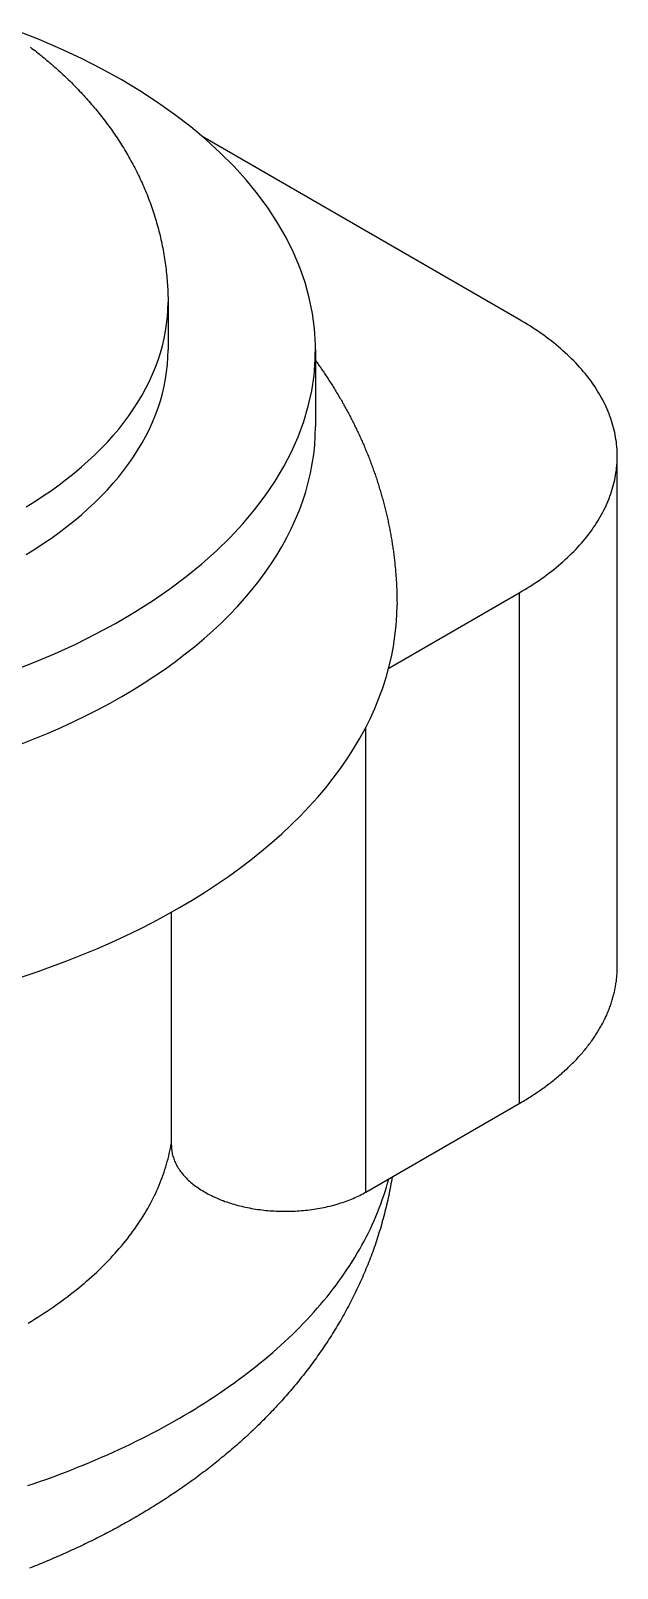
# Model space of a CAD drawing. Extents: x 3.27 to 9.48, y 3.29 to 7.63.
# Drawn here: x 9.3798 to 9.4832, y 6.4669 to 6.7379 of the extents above; entities that cross this region are included whole.
import ezdxf

# ---------------------------------------------------------------- set-up
doc = ezdxf.new("R2010")
doc.units = 0
doc.layers.add('VISIBLE_EDGES_ANSI_', color=7, linetype='CONTINUOUS')
doc.layers.add('VISIBLE_TANGENT_EDGES_ANSI', color=7, linetype='CONTINUOUS')

msp = doc.modelspace()

# ---------------------------------------------------------------- linework, layer by layer
at = {"layer": 'VISIBLE_EDGES_ANSI_'}
for p, q in [((9.46585, 6.68702), (9.41011, 6.7192)), ((9.40398, 6.69004), (9.40398, 6.68163)), ((9.42997, 6.68163), (9.42997, 6.66813)), ((9.48315, 6.5729), (9.48315, 6.66291)), ((9.44288, 6.62554), (9.46585, 6.6388)), ((9.40458, 6.5414), (9.40458, 6.58254)), ((9.43885, 6.53321), (9.46585, 6.54879))]:
    msp.add_line(p, q, dxfattribs=at)
for points in [[(9.37623, 6.62496, 0), (9.38017, 6.62648, 0), (9.384, 6.62809, 0), (9.38771, 6.62979, 0), (9.39129, 6.63157, 0), (9.39475, 6.63344, 0), (9.39808, 6.63539, 0), (9.40126, 6.63741, 0), (9.4043, 6.63951, 0), (9.40719, 6.64168, 0), (9.40993, 6.64391, 0), (9.4125, 6.64621, 0), (9.41492, 6.64856, 0), (9.41716, 6.65097, 0), (9.41923, 6.65343, 0), (9.42113, 6.65594, 0), (9.42285, 6.65848, 0), (9.42439, 6.66107, 0), (9.42575, 6.66369, 0), (9.42692, 6.66634, 0), (9.4279, 6.66902, 0), (9.42869, 6.67171, 0), (9.4293, 6.67443, 0), (9.42971, 6.67715, 0), (9.42993, 6.67988, 0), (9.42995, 6.68262, 0), (9.42979, 6.68535, 0), (9.42943, 6.68808, 0), (9.42888, 6.69079, 0), (9.42814, 6.69349, 0), (9.42721, 6.69618, 0), (9.42609, 6.69883, 0), (9.42479, 6.70146, 0), (9.4233, 6.70406, 0), (9.42163, 6.70662, 0), (9.41978, 6.70914, 0), (9.41776, 6.71161, 0), (9.41556, 6.71403, 0), (9.4132, 6.7164, 0), (9.41067, 6.71872, 0), (9.40798, 6.72097, 0), (9.40513, 6.72315, 0), (9.40213, 6.72527, 0), (9.39899, 6.72731, 0), (9.3957, 6.72928, 0), (9.39228, 6.73118, 0), (9.38873, 6.73298, 0), (9.38505, 6.73471, 0), (9.38125, 6.73635, 0), (9.37735, 6.73789, 0)], [(9.37973, 6.735, 0), (9.38, 6.73479, 0), (9.38027, 6.73459, 0), (9.38054, 6.73438, 0), (9.3808, 6.73417, 0), (9.38107, 6.73396, 0), (9.38133, 6.73375, 0), (9.3816, 6.73353, 0), (9.38186, 6.73332, 0), (9.38213, 6.7331, 0), (9.38239, 6.73289, 0), (9.38265, 6.73267, 0), (9.38291, 6.73245, 0), (9.38317, 6.73223, 0), (9.38343, 6.732, 0), (9.38369, 6.73178, 0), (9.38394, 6.73155, 0), (9.3842, 6.73133, 0), (9.38445, 6.7311, 0), (9.38471, 6.73087, 0), (9.38496, 6.73064, 0), (9.38521, 6.73041, 0), (9.38547, 6.73017, 0), (9.38572, 6.72994, 0), (9.38597, 6.7297, 0), (9.38621, 6.72947, 0), (9.38646, 6.72923, 0), (9.38671, 6.72898, 0), (9.38695, 6.72874, 0), (9.3872, 6.7285, 0), (9.38744, 6.72825, 0), (9.38769, 6.72801, 0), (9.38793, 6.72776, 0), (9.38817, 6.72751, 0), (9.38841, 6.72726, 0), (9.38865, 6.727, 0), (9.38888, 6.72675, 0), (9.38912, 6.72649, 0), (9.38935, 6.72623, 0), (9.38959, 6.72597, 0), (9.38982, 6.72571, 0), (9.39005, 6.72545, 0), (9.39028, 6.72519, 0), (9.39051, 6.72492, 0), (9.39074, 6.72466, 0), (9.39097, 6.72439, 0), (9.39119, 6.72412, 0), (9.39142, 6.72385, 0), (9.39164, 6.72357, 0), (9.39186, 6.7233, 0), (9.39208, 6.72302, 0), (9.3923, 6.72274, 0), (9.39252, 6.72246, 0), (9.39273, 6.72218, 0), (9.39295, 6.7219, 0), (9.39316, 6.72162, 0), (9.39337, 6.72133, 0), (9.39358, 6.72105, 0), (9.39379, 6.72076, 0), (9.394, 6.72047, 0), (9.3942, 6.72018, 0), (9.3944, 6.71988, 0), (9.39461, 6.71959, 0), (9.39481, 6.71929, 0), (9.39501, 6.71899, 0), (9.3952, 6.7187, 0), (9.3954, 6.7184, 0), (9.39559, 6.71809, 0), (9.39579, 6.71779, 0), (9.39598, 6.71748, 0), (9.39617, 6.71718, 0), (9.39635, 6.71687, 0), (9.39654, 6.71656, 0), (9.39672, 6.71625, 0), (9.3969, 6.71594, 0), (9.39708, 6.71562, 0), (9.39726, 6.7153, 0), (9.39744, 6.71499, 0), (9.39761, 6.71467, 0), (9.39779, 6.71435, 0), (9.39796, 6.71403, 0), (9.39812, 6.7137, 0), (9.39829, 6.71338, 0), (9.39846, 6.71305, 0), (9.39862, 6.71272, 0), (9.39878, 6.71239, 0), (9.39894, 6.71206, 0), (9.3991, 6.71173, 0), (9.39925, 6.71139, 0), (9.3994, 6.71106, 0), (9.39955, 6.71072, 0), (9.3997, 6.71038, 0), (9.39985, 6.71004, 0), (9.39999, 6.7097, 0), (9.40014, 6.70936, 0), (9.40028, 6.70901, 0), (9.40041, 6.70867, 0), (9.40055, 6.70832, 0), (9.40068, 6.70797, 0), (9.40081, 6.70762, 0), (9.40094, 6.70727, 0), (9.40107, 6.70691, 0), (9.40119, 6.70656, 0), (9.40131, 6.7062, 0), (9.40143, 6.70584, 0), (9.40155, 6.70548, 0), (9.40166, 6.70512, 0), (9.40177, 6.70476, 0), (9.40188, 6.7044, 0), (9.40198, 6.70404, 0), (9.40209, 6.70367, 0), (9.40219, 6.70331, 0), (9.40229, 6.70294, 0), (9.40238, 6.70257, 0), (9.40247, 6.7022, 0), (9.40257, 6.70183, 0), (9.40265, 6.70146, 0), (9.40274, 6.70109, 0), (9.40282, 6.70072, 0), (9.4029, 6.70035, 0), (9.40298, 6.69997, 0), (9.40305, 6.6996, 0), (9.40312, 6.69922, 0), (9.40319, 6.69885, 0), (9.40326, 6.69847, 0), (9.40332, 6.69809, 0), (9.40338, 6.69771, 0), (9.40344, 6.69733, 0), (9.40349, 6.69695, 0), (9.40355, 6.69657, 0), (9.4036, 6.69619, 0), (9.40364, 6.69581, 0), (9.40368, 6.69543, 0), (9.40373, 6.69505, 0), (9.40376, 6.69466, 0), (9.4038, 6.69428, 0), (9.40383, 6.6939, 0), (9.40386, 6.69351, 0), (9.40388, 6.69313, 0), (9.40391, 6.69274, 0), (9.40393, 6.69236, 0), (9.40394, 6.69197, 0), (9.40396, 6.69159, 0), (9.40397, 6.6912, 0), (9.40398, 6.69082, 0), (9.40398, 6.69043, 0), (9.40398, 6.69004, 0)], [(9.46585, 6.6388, 0), (9.46636, 6.6391, 0), (9.46686, 6.6394, 0), (9.46736, 6.6397, 0), (9.46785, 6.64001, 0), (9.46833, 6.64032, 0), (9.46881, 6.64064, 0), (9.46928, 6.64096, 0), (9.46974, 6.64128, 0), (9.4702, 6.6416, 0), (9.47065, 6.64193, 0), (9.47109, 6.64226, 0), (9.47152, 6.6426, 0), (9.47195, 6.64293, 0), (9.47237, 6.64328, 0), (9.47279, 6.64362, 0), (9.47319, 6.64397, 0), (9.47359, 6.64431, 0), (9.47398, 6.64467, 0), (9.47437, 6.64502, 0), (9.47474, 6.64538, 0), (9.47511, 6.64574, 0), (9.47547, 6.6461, 0), (9.47583, 6.64647, 0), (9.47617, 6.64684, 0), (9.47651, 6.64721, 0), (9.47684, 6.64758, 0), (9.47716, 6.64795, 0), (9.47748, 6.64833, 0), (9.47778, 6.64871, 0), (9.47808, 6.64909, 0), (9.47837, 6.64947, 0), (9.47865, 6.64986, 0), (9.47892, 6.65025, 0), (9.47919, 6.65064, 0), (9.47944, 6.65103, 0), (9.47969, 6.65142, 0), (9.47993, 6.65182, 0), (9.48016, 6.65221, 0), (9.48039, 6.65261, 0), (9.4806, 6.65301, 0), (9.48081, 6.65341, 0), (9.48101, 6.65381, 0), (9.48119, 6.65422, 0), (9.48138, 6.65462, 0), (9.48155, 6.65503, 0), (9.48171, 6.65544, 0), (9.48186, 6.65585, 0), (9.48201, 6.65626, 0), (9.48215, 6.65667, 0), (9.48228, 6.65708, 0), (9.4824, 6.65749, 0), (9.48251, 6.65791, 0), (9.48261, 6.65832, 0), (9.4827, 6.65873, 0), (9.48279, 6.65915, 0), (9.48286, 6.65957, 0), (9.48293, 6.65998, 0), (9.48299, 6.6604, 0), (9.48303, 6.66082, 0), (9.48307, 6.66124, 0), (9.48311, 6.66165, 0), (9.48313, 6.66207, 0), (9.48314, 6.66249, 0), (9.48315, 6.66291, 0), (9.48314, 6.66333, 0), (9.48313, 6.66374, 0), (9.48311, 6.66416, 0), (9.48307, 6.66458, 0), (9.48303, 6.665, 0), (9.48299, 6.66542, 0), (9.48293, 6.66583, 0), (9.48286, 6.66625, 0), (9.48279, 6.66667, 0), (9.4827, 6.66708, 0), (9.48261, 6.6675, 0), (9.48251, 6.66791, 0), (9.4824, 6.66832, 0), (9.48228, 6.66874, 0), (9.48215, 6.66915, 0), (9.48201, 6.66956, 0), (9.48186, 6.66997, 0), (9.48171, 6.67038, 0), (9.48155, 6.67079, 0), (9.48138, 6.67119, 0), (9.48119, 6.6716, 0), (9.48101, 6.672, 0), (9.48081, 6.6724, 0), (9.4806, 6.67281, 0), (9.48039, 6.67321, 0), (9.48016, 6.6736, 0), (9.47993, 6.674, 0), (9.47969, 6.67439, 0), (9.47944, 6.67479, 0), (9.47919, 6.67518, 0), (9.47892, 6.67557, 0), (9.47865, 6.67596, 0), (9.47837, 6.67634, 0), (9.47808, 6.67672, 0), (9.47778, 6.67711, 0), (9.47748, 6.67749, 0), (9.47716, 6.67786, 0), (9.47684, 6.67824, 0), (9.47651, 6.67861, 0), (9.47617, 6.67898, 0), (9.47583, 6.67935, 0), (9.47547, 6.67971, 0), (9.47511, 6.68008, 0), (9.47474, 6.68044, 0), (9.47437, 6.68079, 0), (9.47398, 6.68115, 0), (9.47359, 6.6815, 0), (9.47319, 6.68185, 0), (9.47279, 6.6822, 0), (9.47237, 6.68254, 0), (9.47195, 6.68288, 0), (9.47152, 6.68322, 0), (9.47109, 6.68355, 0), (9.47065, 6.68388, 0), (9.4702, 6.68421, 0), (9.46974, 6.68454, 0), (9.46928, 6.68486, 0), (9.46881, 6.68518, 0), (9.46833, 6.68549, 0), (9.46785, 6.68581, 0), (9.46736, 6.68611, 0), (9.46686, 6.68642, 0), (9.46636, 6.68672, 0), (9.46585, 6.68702, 0)], [(9.37901, 6.64558, 0), (9.38052, 6.64652, 0), (9.382, 6.64749, 0), (9.38343, 6.64847, 0), (9.38482, 6.64947, 0), (9.38616, 6.65049, 0), (9.38746, 6.65153, 0), (9.38872, 6.65259, 0), (9.38993, 6.65366, 0), (9.3911, 6.65476, 0), (9.39222, 6.65586, 0), (9.39329, 6.65699, 0), (9.39431, 6.65813, 0), (9.39529, 6.65928, 0), (9.39621, 6.66045, 0), (9.39709, 6.66163, 0), (9.39791, 6.66282, 0), (9.39869, 6.66402, 0), (9.39941, 6.66523, 0), (9.40008, 6.66646, 0), (9.4007, 6.66769, 0), (9.40127, 6.66893, 0), (9.40178, 6.67018, 0), (9.40224, 6.67143, 0), (9.40265, 6.67269, 0), (9.403, 6.67396, 0), (9.4033, 6.67523, 0), (9.40355, 6.67651, 0), (9.40374, 6.67779, 0), (9.40387, 6.67907, 0), (9.40395, 6.68035, 0), (9.40398, 6.68163, 0)], [(9.42997, 6.67979, 0), (9.4301, 6.6796, 0), (9.43024, 6.67941, 0), (9.43037, 6.67922, 0), (9.4305, 6.67903, 0), (9.43064, 6.67884, 0), (9.43077, 6.67865, 0), (9.4309, 6.67846, 0), (9.43104, 6.67827, 0), (9.43117, 6.67808, 0), (9.4313, 6.67789, 0), (9.43143, 6.67769, 0), (9.43156, 6.6775, 0), (9.43169, 6.67731, 0), (9.43182, 6.67711, 0), (9.43195, 6.67692, 0), (9.43207, 6.67672, 0), (9.4322, 6.67653, 0), (9.43233, 6.67633, 0), (9.43246, 6.67614, 0), (9.43258, 6.67594, 0), (9.43271, 6.67574, 0), (9.43283, 6.67554, 0), (9.43296, 6.67535, 0), (9.43308, 6.67515, 0), (9.43321, 6.67495, 0), (9.43333, 6.67475, 0), (9.43345, 6.67455, 0), (9.43357, 6.67435, 0), (9.43369, 6.67415, 0), (9.43381, 6.67395, 0), (9.43394, 6.67374, 0), (9.43405, 6.67354, 0), (9.43417, 6.67334, 0), (9.43429, 6.67314, 0), (9.43441, 6.67293, 0), (9.43453, 6.67273, 0), (9.43465, 6.67252, 0), (9.43476, 6.67232, 0), (9.43488, 6.67211, 0), (9.43499, 6.67191, 0), (9.43511, 6.6717, 0), (9.43522, 6.6715, 0), (9.43534, 6.67129, 0), (9.43545, 6.67108, 0), (9.43556, 6.67087, 0), (9.43567, 6.67066, 0), (9.43578, 6.67046, 0), (9.4359, 6.67025, 0), (9.43601, 6.67004, 0), (9.43612, 6.66983, 0), (9.43622, 6.66962, 0), (9.43633, 6.66941, 0), (9.43644, 6.66919, 0), (9.43655, 6.66898, 0), (9.43665, 6.66877, 0), (9.43676, 6.66856, 0), (9.43687, 6.66834, 0), (9.43697, 6.66813, 0), (9.43707, 6.66792, 0), (9.43718, 6.6677, 0), (9.43728, 6.66749, 0), (9.43738, 6.66727, 0), (9.43748, 6.66706, 0), (9.43759, 6.66684, 0), (9.43769, 6.66662, 0), (9.43779, 6.66641, 0), (9.43788, 6.66619, 0), (9.43798, 6.66597, 0), (9.43808, 6.66575, 0), (9.43818, 6.66554, 0), (9.43827, 6.66532, 0), (9.43837, 6.6651, 0), (9.43847, 6.66488, 0), (9.43856, 6.66466, 0), (9.43865, 6.66444, 0), (9.43875, 6.66421, 0), (9.43884, 6.66399, 0), (9.43893, 6.66377, 0), (9.43902, 6.66355, 0), (9.43911, 6.66333, 0), (9.4392, 6.6631, 0), (9.43929, 6.66288, 0), (9.43938, 6.66266, 0), (9.43947, 6.66243, 0), (9.43955, 6.66221, 0), (9.43964, 6.66198, 0), (9.43973, 6.66176, 0), (9.43981, 6.66153, 0), (9.4399, 6.6613, 0), (9.43998, 6.66108, 0), (9.44006, 6.66085, 0), (9.44014, 6.66062, 0), (9.44022, 6.66039, 0), (9.44031, 6.66017, 0), (9.44039, 6.65994, 0), (9.44046, 6.65971, 0), (9.44054, 6.65948, 0), (9.44062, 6.65925, 0), (9.4407, 6.65902, 0), (9.44077, 6.65879, 0), (9.44085, 6.65856, 0), (9.44092, 6.65833, 0), (9.441, 6.65809, 0), (9.44107, 6.65786, 0), (9.44114, 6.65763, 0), (9.44121, 6.6574, 0), (9.44128, 6.65717, 0), (9.44135, 6.65693, 0), (9.44142, 6.6567, 0), (9.44149, 6.65646, 0), (9.44156, 6.65623, 0), (9.44163, 6.656, 0), (9.44169, 6.65576, 0), (9.44176, 6.65553, 0), (9.44182, 6.65529, 0), (9.44189, 6.65505, 0), (9.44195, 6.65482, 0), (9.44201, 6.65458, 0), (9.44207, 6.65435, 0), (9.44213, 6.65411, 0), (9.44219, 6.65387, 0), (9.44225, 6.65363, 0), (9.44231, 6.6534, 0), (9.44237, 6.65316, 0), (9.44243, 6.65292, 0), (9.44248, 6.65268, 0), (9.44254, 6.65244, 0), (9.44259, 6.6522, 0), (9.44265, 6.65196, 0), (9.4427, 6.65173, 0), (9.44275, 6.65149, 0), (9.4428, 6.65125, 0), (9.44285, 6.65101, 0), (9.4429, 6.65076, 0), (9.44295, 6.65052, 0), (9.443, 6.65028, 0), (9.44305, 6.65004, 0), (9.44309, 6.6498, 0), (9.44314, 6.64956, 0), (9.44318, 6.64932, 0), (9.44323, 6.64908, 0), (9.44327, 6.64883, 0), (9.44331, 6.64859, 0), (9.44335, 6.64835, 0), (9.4434, 6.6481, 0), (9.44343, 6.64786, 0), (9.44347, 6.64762, 0), (9.44351, 6.64738, 0), (9.44355, 6.64713, 0), (9.44359, 6.64689, 0), (9.44362, 6.64664, 0), (9.44366, 6.6464, 0), (9.44369, 6.64616, 0), (9.44372, 6.64591, 0), (9.44376, 6.64567, 0), (9.44379, 6.64542, 0), (9.44382, 6.64518, 0), (9.44385, 6.64493, 0), (9.44388, 6.64469, 0), (9.4439, 6.64444, 0), (9.44393, 6.6442, 0), (9.44396, 6.64395, 0), (9.44398, 6.64371, 0), (9.44401, 6.64346, 0), (9.44403, 6.64321, 0), (9.44405, 6.64297, 0), (9.44408, 6.64272, 0), (9.4441, 6.64248, 0), (9.44412, 6.64223, 0), (9.44414, 6.64198, 0), (9.44415, 6.64174, 0), (9.44417, 6.64149, 0), (9.44419, 6.64124, 0), (9.4442, 6.641, 0), (9.44422, 6.64075, 0), (9.44423, 6.6405, 0), (9.44425, 6.64025, 0), (9.44426, 6.64001, 0), (9.44427, 6.63976, 0), (9.44428, 6.63951, 0), (9.44429, 6.63927, 0), (9.4443, 6.63902, 0), (9.44431, 6.63877, 0), (9.44431, 6.63852, 0), (9.44432, 6.63828, 0), (9.44432, 6.63803, 0), (9.44433, 6.63778, 0), (9.44433, 6.63753, 0), (9.44433, 6.63729, 0), (9.44434, 6.63704, 0), (9.44434, 6.63679, 0)], [(9.37817, 6.61219, 0), (9.38053, 6.61312, 0), (9.38285, 6.61409, 0), (9.38513, 6.61509, 0), (9.38736, 6.61612, 0), (9.38955, 6.61719, 0), (9.39169, 6.61828, 0), (9.39379, 6.6194, 0), (9.39583, 6.62056, 0), (9.39783, 6.62174, 0), (9.39978, 6.62295, 0), (9.40167, 6.62419, 0), (9.40351, 6.62545, 0), (9.4053, 6.62674, 0), (9.40703, 6.62805, 0), (9.40871, 6.62939, 0), (9.41033, 6.63075, 0), (9.41189, 6.63214, 0), (9.41339, 6.63354, 0), (9.41483, 6.63497, 0), (9.41621, 6.63642, 0), (9.41752, 6.63788, 0), (9.41878, 6.63937, 0), (9.41997, 6.64087, 0), (9.4211, 6.64238, 0), (9.42216, 6.64392, 0), (9.42315, 6.64547, 0), (9.42408, 6.64703, 0), (9.42495, 6.6486, 0), (9.42574, 6.65019, 0), (9.42647, 6.65178, 0), (9.42713, 6.65339, 0), (9.42773, 6.65501, 0), (9.42825, 6.65663, 0), (9.4287, 6.65826, 0), (9.42909, 6.6599, 0), (9.4294, 6.66154, 0), (9.42965, 6.66318, 0), (9.42983, 6.66483, 0), (9.42993, 6.66648, 0), (9.42997, 6.66813, 0)], [(9.37795, 6.57103, 0), (9.38073, 6.57196, 0), (9.38346, 6.57294, 0), (9.38616, 6.57395, 0), (9.38881, 6.575, 0), (9.39141, 6.57608, 0), (9.39397, 6.57721, 0), (9.39648, 6.57837, 0), (9.39893, 6.57956, 0), (9.40134, 6.58079, 0), (9.4037, 6.58205, 0), (9.40599, 6.58335, 0), (9.40824, 6.58468, 0), (9.41043, 6.58603, 0), (9.41255, 6.58742, 0), (9.41462, 6.58884, 0), (9.41663, 6.59029, 0), (9.41857, 6.59177, 0), (9.42046, 6.59327, 0), (9.42227, 6.5948, 0), (9.42403, 6.59636, 0), (9.42571, 6.59793, 0), (9.42733, 6.59954, 0), (9.42888, 6.60116, 0), (9.43036, 6.60281, 0), (9.43177, 6.60448, 0), (9.43311, 6.60616, 0), (9.43437, 6.60787, 0), (9.43556, 6.60959, 0), (9.43668, 6.61133, 0), (9.43773, 6.61308, 0), (9.4387, 6.61485, 0), (9.43959, 6.61663, 0), (9.44041, 6.61843, 0), (9.44116, 6.62023, 0), (9.44182, 6.62205, 0), (9.44241, 6.62387, 0), (9.44292, 6.6257, 0), (9.44335, 6.62754, 0), (9.44371, 6.62938, 0), (9.44398, 6.63123, 0), (9.44418, 6.63308, 0), (9.4443, 6.63493, 0), (9.44434, 6.63679, 0)], [(9.46585, 6.54879, 0), (9.4661, 6.54894, 0), (9.46636, 6.54909, 0), (9.46661, 6.54924, 0), (9.46686, 6.54939, 0), (9.46711, 6.54954, 0), (9.46736, 6.5497, 0), (9.4676, 6.54985, 0), (9.46785, 6.55, 0), (9.46809, 6.55016, 0), (9.46833, 6.55032, 0), (9.46857, 6.55047, 0), (9.46881, 6.55063, 0), (9.46904, 6.55079, 0), (9.46928, 6.55095, 0), (9.46951, 6.55111, 0), (9.46974, 6.55127, 0), (9.46997, 6.55143, 0), (9.4702, 6.5516, 0), (9.47042, 6.55176, 0), (9.47065, 6.55192, 0), (9.47087, 6.55209, 0), (9.47109, 6.55226, 0), (9.47131, 6.55242, 0), (9.47152, 6.55259, 0), (9.47174, 6.55276, 0), (9.47195, 6.55293, 0), (9.47216, 6.5531, 0), (9.47237, 6.55327, 0), (9.47258, 6.55344, 0), (9.47279, 6.55361, 0), (9.47299, 6.55378, 0), (9.47319, 6.55396, 0), (9.47339, 6.55413, 0), (9.47359, 6.55431, 0), (9.47379, 6.55448, 0), (9.47398, 6.55466, 0), (9.47418, 6.55484, 0), (9.47437, 6.55501, 0), (9.47456, 6.55519, 0), (9.47474, 6.55537, 0), (9.47493, 6.55555, 0), (9.47511, 6.55573, 0), (9.47529, 6.55591, 0), (9.47547, 6.55609, 0), (9.47565, 6.55628, 0), (9.47583, 6.55646, 0), (9.476, 6.55664, 0), (9.47617, 6.55683, 0), (9.47634, 6.55701, 0), (9.47651, 6.5572, 0), (9.47668, 6.55738, 0), (9.47684, 6.55757, 0), (9.477, 6.55776, 0), (9.47716, 6.55795, 0), (9.47732, 6.55813, 0), (9.47748, 6.55832, 0), (9.47763, 6.55851, 0), (9.47778, 6.5587, 0), (9.47793, 6.55889, 0), (9.47808, 6.55908, 0), (9.47822, 6.55928, 0), (9.47837, 6.55947, 0), (9.47851, 6.55966, 0), (9.47865, 6.55985, 0), (9.47879, 6.56005, 0), (9.47892, 6.56024, 0), (9.47906, 6.56043, 0), (9.47919, 6.56063, 0), (9.47932, 6.56083, 0), (9.47944, 6.56102, 0), (9.47957, 6.56122, 0), (9.47969, 6.56141, 0), (9.47981, 6.56161, 0), (9.47993, 6.56181, 0), (9.48005, 6.56201, 0), (9.48016, 6.56221, 0), (9.48028, 6.5624, 0), (9.48039, 6.5626, 0), (9.4805, 6.5628, 0), (9.4806, 6.563, 0), (9.48071, 6.5632, 0), (9.48081, 6.5634, 0), (9.48091, 6.56361, 0), (9.48101, 6.56381, 0), (9.4811, 6.56401, 0), (9.48119, 6.56421, 0), (9.48129, 6.56441, 0), (9.48138, 6.56462, 0), (9.48146, 6.56482, 0), (9.48155, 6.56502, 0), (9.48163, 6.56523, 0), (9.48171, 6.56543, 0), (9.48179, 6.56563, 0), (9.48186, 6.56584, 0), (9.48194, 6.56604, 0), (9.48201, 6.56625, 0), (9.48208, 6.56645, 0), (9.48215, 6.56666, 0), (9.48221, 6.56687, 0), (9.48228, 6.56707, 0), (9.48234, 6.56728, 0), (9.4824, 6.56748, 0), (9.48245, 6.56769, 0), (9.48251, 6.5679, 0), (9.48256, 6.5681, 0), (9.48261, 6.56831, 0), (9.48266, 6.56852, 0), (9.4827, 6.56873, 0), (9.48274, 6.56893, 0), (9.48279, 6.56914, 0), (9.48282, 6.56935, 0), (9.48286, 6.56956, 0), (9.4829, 6.56977, 0), (9.48293, 6.56998, 0), (9.48296, 6.57018, 0), (9.48299, 6.57039, 0), (9.48301, 6.5706, 0), (9.48303, 6.57081, 0), (9.48306, 6.57102, 0), (9.48307, 6.57123, 0), (9.48309, 6.57144, 0), (9.48311, 6.57165, 0), (9.48312, 6.57185, 0), (9.48313, 6.57206, 0), (9.48314, 6.57227, 0), (9.48314, 6.57248, 0), (9.48314, 6.57269, 0), (9.48315, 6.5729, 0)], [(9.37933, 6.51011, 0), (9.3799, 6.51045, 0), (9.38047, 6.5108, 0), (9.38102, 6.51115, 0), (9.38158, 6.5115, 0), (9.38212, 6.51185, 0), (9.38266, 6.51221, 0), (9.3832, 6.51257, 0), (9.38373, 6.51294, 0), (9.38426, 6.5133, 0), (9.38477, 6.51367, 0), (9.38529, 6.51404, 0), (9.38579, 6.51442, 0), (9.3863, 6.5148, 0), (9.38679, 6.51518, 0), (9.38728, 6.51556, 0), (9.38776, 6.51594, 0), (9.38824, 6.51633, 0), (9.38871, 6.51672, 0), (9.38918, 6.51711, 0), (9.38964, 6.51751, 0), (9.39009, 6.5179, 0), (9.39054, 6.5183, 0), (9.39098, 6.5187, 0), (9.39141, 6.51911, 0), (9.39184, 6.51951, 0), (9.39226, 6.51992, 0), (9.39268, 6.52033, 0), (9.39309, 6.52075, 0), (9.39349, 6.52116, 0), (9.39389, 6.52158, 0), (9.39428, 6.522, 0), (9.39466, 6.52242, 0), (9.39503, 6.52284, 0), (9.3954, 6.52327, 0), (9.39577, 6.52369, 0), (9.39612, 6.52412, 0), (9.39647, 6.52455, 0), (9.39682, 6.52498, 0), (9.39715, 6.52542, 0), (9.39748, 6.52585, 0), (9.3978, 6.52629, 0), (9.39812, 6.52673, 0), (9.39843, 6.52717, 0), (9.39873, 6.52761, 0), (9.39903, 6.52806, 0), (9.39932, 6.5285, 0), (9.3996, 6.52895, 0), (9.39987, 6.5294, 0), (9.40014, 6.52985, 0), (9.4004, 6.5303, 0), (9.40065, 6.53075, 0), (9.4009, 6.5312, 0), (9.40114, 6.53166, 0), (9.40137, 6.53212, 0), (9.4016, 6.53257, 0), (9.40181, 6.53303, 0), (9.40202, 6.53349, 0), (9.40223, 6.53395, 0), (9.40242, 6.53441, 0), (9.40261, 6.53488, 0), (9.40279, 6.53534, 0), (9.40297, 6.5358, 0), (9.40314, 6.53627, 0), (9.4033, 6.53674, 0), (9.40345, 6.5372, 0), (9.4036, 6.53767, 0), (9.40373, 6.53814, 0), (9.40386, 6.53861, 0), (9.40399, 6.53908, 0), (9.4041, 6.53955, 0), (9.40421, 6.54002, 0), (9.40432, 6.54049, 0), (9.40441, 6.54097, 0), (9.4045, 6.54144, 0), (9.40458, 6.54191, 0)], [(9.40458, 6.5414, 0), (9.40458, 6.54119, 0), (9.40459, 6.54098, 0), (9.40461, 6.54076, 0), (9.40463, 6.54055, 0), (9.40466, 6.54034, 0), (9.4047, 6.54012, 0), (9.40474, 6.53991, 0), (9.40479, 6.5397, 0), (9.40485, 6.53949, 0), (9.40492, 6.53928, 0), (9.40499, 6.53907, 0), (9.40506, 6.53886, 0), (9.40515, 6.53866, 0), (9.40524, 6.53845, 0), (9.40534, 6.53824, 0), (9.40544, 6.53804, 0), (9.40555, 6.53783, 0), (9.40567, 6.53763, 0), (9.40579, 6.53743, 0), (9.40592, 6.53723, 0), (9.40606, 6.53703, 0), (9.4062, 6.53684, 0), (9.40635, 6.53664, 0), (9.4065, 6.53645, 0), (9.40667, 6.53625, 0), (9.40683, 6.53606, 0), (9.40701, 6.53588, 0), (9.40718, 6.53569, 0), (9.40737, 6.5355, 0), (9.40756, 6.53532, 0), (9.40776, 6.53514, 0), (9.40796, 6.53496, 0), (9.40817, 6.53479, 0), (9.40838, 6.53461, 0), (9.4086, 6.53444, 0), (9.40883, 6.53427, 0), (9.40906, 6.5341, 0), (9.40929, 6.53394, 0), (9.40953, 6.53378, 0), (9.40978, 6.53362, 0), (9.41003, 6.53346, 0), (9.41028, 6.53331, 0), (9.41054, 6.53316, 0), (9.41081, 6.53301, 0), (9.41108, 6.53286, 0), (9.41135, 6.53272, 0), (9.41163, 6.53258, 0), (9.41192, 6.53244, 0), (9.41221, 6.53231, 0), (9.4125, 6.53218, 0), (9.41279, 6.53205, 0), (9.41309, 6.53192, 0), (9.4134, 6.5318, 0), (9.41371, 6.53169, 0), (9.41402, 6.53157, 0), (9.41433, 6.53146, 0), (9.41465, 6.53135, 0), (9.41497, 6.53125, 0), (9.4153, 6.53115, 0), (9.41563, 6.53105, 0), (9.41596, 6.53095, 0), (9.41629, 6.53086, 0), (9.41663, 6.53078, 0), (9.41697, 6.53069, 0), (9.41731, 6.53061, 0), (9.41766, 6.53054, 0), (9.41801, 6.53046, 0), (9.41836, 6.5304, 0), (9.41871, 6.53033, 0), (9.41906, 6.53027, 0), (9.41942, 6.53021, 0), (9.41978, 6.53016, 0), (9.42014, 6.53011, 0), (9.4205, 6.53006, 0), (9.42086, 6.53002, 0), (9.42122, 6.52998, 0), (9.42159, 6.52995, 0), (9.42195, 6.52992, 0), (9.42232, 6.52989, 0), (9.42269, 6.52987, 0), (9.42306, 6.52985, 0), (9.42342, 6.52983, 0), (9.42379, 6.52982, 0), (9.42416, 6.52981, 0), (9.42453, 6.52981, 0), (9.4249, 6.52981, 0), (9.42527, 6.52982, 0), (9.42564, 6.52982, 0), (9.42601, 6.52984, 0), (9.42638, 6.52985, 0), (9.42675, 6.52987, 0), (9.42711, 6.5299, 0), (9.42748, 6.52993, 0), (9.42784, 6.52996, 0), (9.42821, 6.52999, 0), (9.42857, 6.53003, 0), (9.42893, 6.53008, 0), (9.42929, 6.53012, 0), (9.42965, 6.53018, 0), (9.43001, 6.53023, 0), (9.43037, 6.53029, 0), (9.43072, 6.53035, 0), (9.43107, 6.53042, 0), (9.43142, 6.53049, 0), (9.43177, 6.53056, 0), (9.43211, 6.53064, 0), (9.43245, 6.53072, 0), (9.43279, 6.5308, 0), (9.43313, 6.53089, 0), (9.43346, 6.53098, 0), (9.43379, 6.53108, 0), (9.43412, 6.53118, 0), (9.43444, 6.53128, 0), (9.43477, 6.53139, 0), (9.43508, 6.5315, 0), (9.4354, 6.53161, 0), (9.43571, 6.53172, 0), (9.43601, 6.53184, 0), (9.43632, 6.53197, 0), (9.43662, 6.53209, 0), (9.43691, 6.53222, 0), (9.4372, 6.53235, 0), (9.43749, 6.53249, 0), (9.43777, 6.53262, 0), (9.43805, 6.53277, 0), (9.43832, 6.53291, 0), (9.43859, 6.53306, 0), (9.43885, 6.53321, 0)], [(9.37927, 6.48146, 0), (9.38039, 6.48184, 0), (9.38151, 6.48223, 0), (9.38262, 6.48262, 0), (9.38372, 6.48302, 0), (9.38481, 6.48343, 0), (9.3859, 6.48384, 0), (9.38698, 6.48426, 0), (9.38805, 6.48469, 0), (9.38912, 6.48512, 0), (9.39017, 6.48555, 0), (9.39122, 6.486, 0), (9.39227, 6.48645, 0), (9.3933, 6.4869, 0), (9.39433, 6.48736, 0), (9.39534, 6.48783, 0), (9.39636, 6.4883, 0), (9.39736, 6.48878, 0), (9.39835, 6.48927, 0), (9.39934, 6.48976, 0), (9.40031, 6.49025, 0), (9.40128, 6.49075, 0), (9.40224, 6.49126, 0), (9.40319, 6.49177, 0), (9.40414, 6.49229, 0), (9.40507, 6.49281, 0), (9.40599, 6.49334, 0), (9.40691, 6.49387, 0), (9.40782, 6.49441, 0), (9.40871, 6.49496, 0), (9.4096, 6.49551, 0), (9.41048, 6.49606, 0), (9.41135, 6.49662, 0), (9.4122, 6.49718, 0), (9.41305, 6.49775, 0), (9.41389, 6.49833, 0), (9.41472, 6.49891, 0), (9.41554, 6.49949, 0), (9.41635, 6.50008, 0), (9.41715, 6.50067, 0), (9.41794, 6.50127, 0), (9.41871, 6.50187, 0), (9.41948, 6.50248, 0), (9.42024, 6.50309, 0), (9.42099, 6.5037, 0), (9.42172, 6.50432, 0), (9.42245, 6.50494, 0), (9.42316, 6.50557, 0), (9.42387, 6.5062, 0), (9.42456, 6.50684, 0), (9.42524, 6.50748, 0), (9.42591, 6.50812, 0), (9.42657, 6.50877, 0), (9.42722, 6.50942, 0), (9.42786, 6.51007, 0), (9.42848, 6.51073, 0), (9.4291, 6.51139, 0), (9.4297, 6.51206, 0), (9.43029, 6.51273, 0), (9.43087, 6.5134, 0), (9.43144, 6.51407, 0), (9.432, 6.51475, 0), (9.43255, 6.51544, 0), (9.43308, 6.51612, 0), (9.4336, 6.51681, 0), (9.43411, 6.5175, 0), (9.43461, 6.51819, 0), (9.43509, 6.51889, 0), (9.43557, 6.51959, 0), (9.43603, 6.52029, 0), (9.43648, 6.521, 0), (9.43692, 6.5217, 0), (9.43734, 6.52241, 0), (9.43776, 6.52312, 0), (9.43816, 6.52384, 0), (9.43855, 6.52456, 0), (9.43892, 6.52527, 0), (9.43929, 6.526, 0), (9.43964, 6.52672, 0), (9.43998, 6.52744, 0), (9.4403, 6.52817, 0), (9.44062, 6.5289, 0), (9.44092, 6.52963, 0), (9.44121, 6.53036, 0), (9.44149, 6.5311, 0), (9.44175, 6.53183, 0), (9.442, 6.53257, 0), (9.44224, 6.53331, 0), (9.44246, 6.53405, 0), (9.44268, 6.53479, 0), (9.44288, 6.53553, 0)], [(9.44347, 6.53587, 0), (9.44341, 6.53546, 0), (9.44334, 6.53505, 0), (9.44327, 6.53464, 0), (9.44319, 6.53423, 0), (9.44311, 6.53382, 0), (9.44304, 6.53341, 0), (9.44295, 6.533, 0), (9.44287, 6.5326, 0), (9.44279, 6.53219, 0), (9.4427, 6.53178, 0), (9.44261, 6.53138, 0), (9.44251, 6.53098, 0), (9.44242, 6.53057, 0), (9.44232, 6.53017, 0), (9.44222, 6.52977, 0), (9.44212, 6.52937, 0), (9.44202, 6.52897, 0), (9.44191, 6.52857, 0), (9.4418, 6.52817, 0), (9.44169, 6.52777, 0), (9.44158, 6.52737, 0), (9.44146, 6.52698, 0), (9.44134, 6.52658, 0), (9.44122, 6.52619, 0), (9.4411, 6.5258, 0), (9.44098, 6.5254, 0), (9.44085, 6.52501, 0), (9.44072, 6.52462, 0), (9.44059, 6.52423, 0), (9.44046, 6.52384, 0), (9.44033, 6.52346, 0), (9.44019, 6.52307, 0), (9.44005, 6.52269, 0), (9.43991, 6.5223, 0), (9.43977, 6.52192, 0), (9.43962, 6.52154, 0), (9.43947, 6.52116, 0), (9.43933, 6.52078, 0), (9.43918, 6.5204, 0), (9.43902, 6.52002, 0), (9.43887, 6.51965, 0), (9.43871, 6.51927, 0), (9.43855, 6.5189, 0), (9.43839, 6.51853, 0), (9.43823, 6.51816, 0), (9.43807, 6.51779, 0), (9.4379, 6.51742, 0), (9.43773, 6.51705, 0), (9.43756, 6.51668, 0), (9.43739, 6.51632, 0), (9.43722, 6.51595, 0), (9.43704, 6.51559, 0), (9.43687, 6.51523, 0), (9.43669, 6.51487, 0), (9.43651, 6.51451, 0), (9.43633, 6.51415, 0), (9.43614, 6.5138, 0), (9.43596, 6.51344, 0), (9.43577, 6.51309, 0), (9.43558, 6.51274, 0), (9.43539, 6.51238, 0), (9.4352, 6.51203, 0), (9.435, 6.51168, 0), (9.43481, 6.51134, 0), (9.43461, 6.51099, 0), (9.43441, 6.51064, 0), (9.43421, 6.5103, 0), (9.43401, 6.50996, 0), (9.43381, 6.50962, 0), (9.4336, 6.50928, 0), (9.4334, 6.50894, 0), (9.43319, 6.5086, 0), (9.43298, 6.50826, 0), (9.43277, 6.50793, 0), (9.43256, 6.50759, 0), (9.43234, 6.50726, 0), (9.43213, 6.50693, 0), (9.43191, 6.5066, 0), (9.43169, 6.50627, 0), (9.43147, 6.50594, 0), (9.43125, 6.50562, 0), (9.43103, 6.50529, 0), (9.4308, 6.50497, 0), (9.43058, 6.50464, 0), (9.43035, 6.50432, 0), (9.43012, 6.504, 0), (9.42989, 6.50368, 0), (9.42966, 6.50337, 0), (9.42943, 6.50305, 0), (9.4292, 6.50274, 0), (9.42896, 6.50242, 0), (9.42873, 6.50211, 0), (9.42849, 6.5018, 0), (9.42825, 6.50149, 0), (9.42801, 6.50118, 0), (9.42777, 6.50087, 0), (9.42753, 6.50057, 0), (9.42728, 6.50026, 0), (9.42704, 6.49996, 0), (9.42679, 6.49966, 0), (9.42655, 6.49936, 0), (9.4263, 6.49906, 0), (9.42605, 6.49876, 0), (9.4258, 6.49847, 0), (9.42555, 6.49817, 0), (9.4253, 6.49788, 0), (9.42504, 6.49758, 0), (9.42479, 6.49729, 0), (9.42453, 6.497, 0), (9.42428, 6.49671, 0), (9.42402, 6.49643, 0), (9.42376, 6.49614, 0), (9.4235, 6.49586, 0), (9.42324, 6.49557, 0), (9.42298, 6.49529, 0), (9.42271, 6.49501, 0), (9.42245, 6.49473, 0), (9.42218, 6.49445, 0), (9.42192, 6.49417, 0), (9.42165, 6.49389, 0), (9.42138, 6.49362, 0), (9.42111, 6.49335, 0), (9.42084, 6.49307, 0), (9.42057, 6.4928, 0), (9.4203, 6.49253, 0), (9.42003, 6.49226, 0), (9.41975, 6.49199, 0), (9.41948, 6.49173, 0), (9.4192, 6.49146, 0), (9.41893, 6.4912, 0), (9.41865, 6.49093, 0), (9.41837, 6.49067, 0), (9.41809, 6.49041, 0), (9.41781, 6.49015, 0), (9.41753, 6.48989, 0), (9.41725, 6.48964, 0), (9.41696, 6.48938, 0), (9.41668, 6.48913, 0), (9.41639, 6.48887, 0), (9.41611, 6.48862, 0), (9.41582, 6.48837, 0), (9.41553, 6.48812, 0), (9.41524, 6.48787, 0), (9.41495, 6.48762, 0), (9.41466, 6.48737, 0), (9.41437, 6.48713, 0), (9.41408, 6.48688, 0), (9.41379, 6.48664, 0), (9.41349, 6.4864, 0), (9.4132, 6.48616, 0), (9.4129, 6.48592, 0), (9.41261, 6.48568, 0), (9.41231, 6.48544, 0), (9.41201, 6.4852, 0), (9.41171, 6.48497, 0), (9.41141, 6.48473, 0), (9.41111, 6.4845, 0), (9.41081, 6.48427, 0), (9.41051, 6.48404, 0), (9.4102, 6.48381, 0), (9.4099, 6.48358, 0), (9.4096, 6.48335, 0), (9.40929, 6.48312, 0), (9.40899, 6.4829, 0), (9.40868, 6.48267, 0), (9.40837, 6.48245, 0), (9.40806, 6.48223, 0), (9.40775, 6.48201, 0), (9.40744, 6.48178, 0), (9.40713, 6.48157, 0), (9.40682, 6.48135, 0), (9.40651, 6.48113, 0), (9.4062, 6.48091, 0), (9.40588, 6.4807, 0), (9.40557, 6.48048, 0), (9.40526, 6.48027, 0), (9.40494, 6.48006, 0), (9.40462, 6.47985, 0), (9.40431, 6.47964, 0), (9.40399, 6.47943, 0), (9.40367, 6.47922, 0), (9.40335, 6.47901, 0), (9.40303, 6.47881, 0), (9.40271, 6.4786, 0), (9.40239, 6.4784, 0), (9.40207, 6.4782, 0), (9.40175, 6.47799, 0), (9.40143, 6.47779, 0), (9.4011, 6.47759, 0), (9.40078, 6.47739, 0), (9.40046, 6.4772, 0), (9.40013, 6.477, 0), (9.3998, 6.4768, 0), (9.39948, 6.47661, 0), (9.39915, 6.47641, 0), (9.39882, 6.47622, 0), (9.39849, 6.47603, 0), (9.39817, 6.47584, 0), (9.39784, 6.47565, 0), (9.39751, 6.47546, 0), (9.39717, 6.47527, 0), (9.39684, 6.47508, 0), (9.39651, 6.4749, 0), (9.39618, 6.47471, 0), (9.39585, 6.47453, 0), (9.39551, 6.47434, 0), (9.39518, 6.47416, 0), (9.39484, 6.47398, 0), (9.39451, 6.4738, 0), (9.39417, 6.47362, 0), (9.39383, 6.47344, 0), (9.3935, 6.47326, 0), (9.39316, 6.47308, 0), (9.39282, 6.47291, 0), (9.39248, 6.47273, 0), (9.39214, 6.47256, 0), (9.3918, 6.47239, 0), (9.39146, 6.47221, 0), (9.39112, 6.47204, 0), (9.39078, 6.47187, 0), (9.39043, 6.4717, 0), (9.39009, 6.47153, 0), (9.38975, 6.47137, 0), (9.3894, 6.4712, 0), (9.38906, 6.47103, 0), (9.38871, 6.47087, 0), (9.38837, 6.4707, 0), (9.38802, 6.47054, 0), (9.38767, 6.47038, 0), (9.38732, 6.47022, 0), (9.38698, 6.47006, 0), (9.38663, 6.4699, 0), (9.38628, 6.46974, 0), (9.38593, 6.46958, 0), (9.38558, 6.46943, 0), (9.38523, 6.46927, 0), (9.38488, 6.46911, 0), (9.38453, 6.46896, 0), (9.38417, 6.46881, 0), (9.38382, 6.46866, 0), (9.38347, 6.4685, 0), (9.38311, 6.46835, 0), (9.38276, 6.4682, 0), (9.3824, 6.46806, 0), (9.38205, 6.46791, 0), (9.38169, 6.46776, 0), (9.38134, 6.46762, 0), (9.38098, 6.46747, 0), (9.38062, 6.46733, 0), (9.38026, 6.46718, 0), (9.37991, 6.46704, 0), (9.37955, 6.4669, 0)]]:
    msp.add_polyline3d(points, dxfattribs=at)
at = {"layer": 'VISIBLE_TANGENT_EDGES_ANSI'}
for p, q in [((9.46585, 6.6388), (9.46585, 6.54879)), ((9.43885, 6.53321), (9.43885, 6.61515))]:
    msp.add_line(p, q, dxfattribs=at)
msp.add_polyline3d([(9.37901, 6.654, 0), (9.38052, 6.65494, 0), (9.382, 6.6559, 0), (9.38343, 6.65688, 0), (9.38482, 6.65788, 0), (9.38616, 6.6589, 0), (9.38746, 6.65994, 0), (9.38872, 6.661, 0), (9.38993, 6.66208, 0), (9.3911, 6.66317, 0), (9.39222, 6.66428, 0), (9.39329, 6.6654, 0), (9.39431, 6.66654, 0), (9.39529, 6.66769, 0), (9.39621, 6.66886, 0), (9.39709, 6.67004, 0), (9.39791, 6.67123, 0), (9.39869, 6.67243, 0), (9.39941, 6.67365, 0), (9.40008, 6.67487, 0), (9.4007, 6.6761, 0), (9.40127, 6.67734, 0), (9.40178, 6.67859, 0), (9.40224, 6.67985, 0), (9.40265, 6.68111, 0), (9.403, 6.68237, 0), (9.4033, 6.68365, 0), (9.40355, 6.68492, 0), (9.40374, 6.6862, 0), (9.40387, 6.68748, 0), (9.40395, 6.68876, 0), (9.40398, 6.69004, 0)], dxfattribs=at)

doc.saveas('drawing.dxf')
